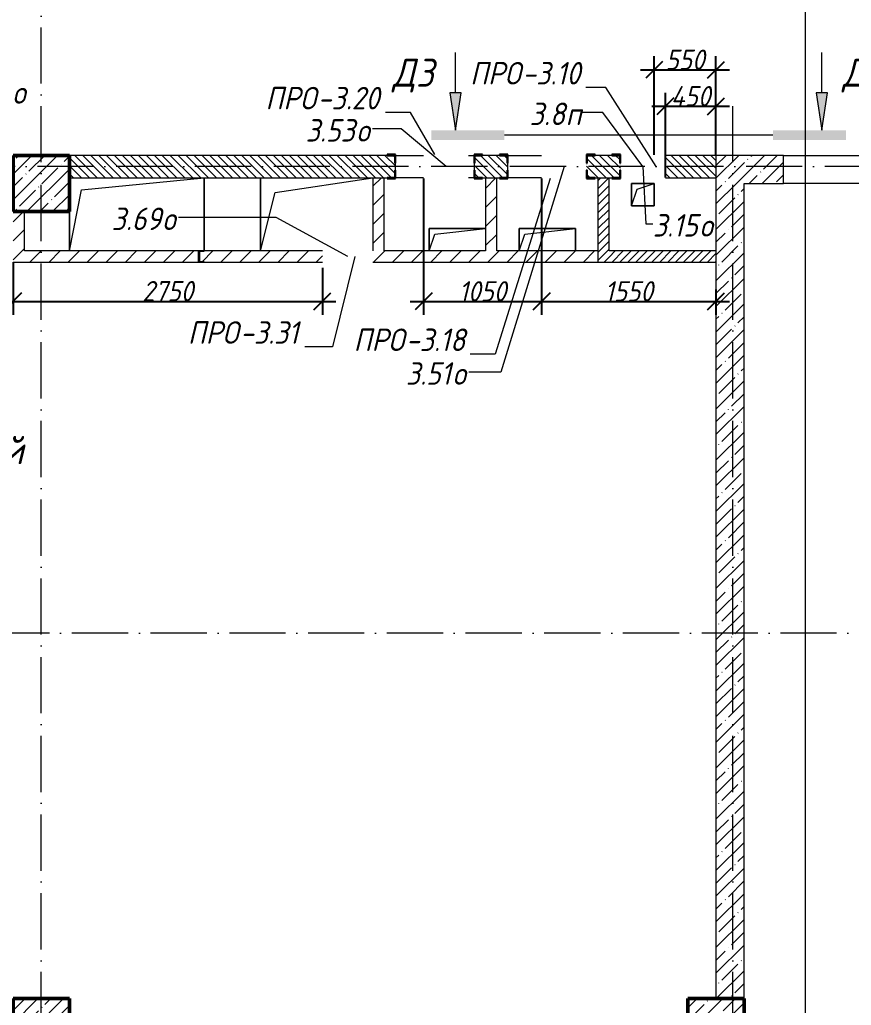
# Model space of a CAD drawing. Header units: millimetres. Extents: x -356862 to 418287, y 0 to 839748.
# Drawn here: x 219644 to 227039, y 310707 to 319474 of the extents above; entities that cross this region are included whole.
import ezdxf

# ---------------------------------------------------------------- set-up
doc = ezdxf.new("R2010")
doc.units = ezdxf.units.MM
doc.linetypes.add('200_ШТРИХ_ш1п0_6_', pattern=[160, 100, -60])
doc.linetypes.add('50_200_ШТРИХ_1Т_ш5_п1_п1_', pattern=[700, 500, -100, 0, -100])
for name, color, linetype, lineweight in [('A-____-____-DIMS', 7, 'Continuous', 9), ('A-____-NOTE-TEXT', 7, 'Continuous', 9), ('A-____-NOTE-TEXT-1', 7, 'Continuous', 5), ('A-FLOR-____-OTLN', 7, 'Continuous', 9), ('A-GENM-____-IDEN', 7, 'Continuous', 9), ('A-GENM-____-MCUT', 7, 'Continuous', 25), ('A-GENM-____-OTLN', 7, 'Continuous', 9), ('A-GENM-____-OTLN-1', 7, 'Continuous', 25), ('A-GLAZ-____-IDEN', 7, 'Continuous', 9), ('A-WALL-____-MCUT-1', 7, 'Continuous', 9), ('A-WALL-____-MCUT-3', 7, 'Continuous', 9), ('A-WALL-____-OTLN', 7, 'Continuous', 9), ('A-WALL-____-PATT-1', 7, 'Continuous', 9), ('A-WALL-FNSH-MCUT-1', 7, 'Continuous', 9), ('G-____-____-TEXT', 7, 'Continuous', 9), ('I-WALL-____-OTLN', 7, 'Continuous', 9), ('S-COLS-____-MCUT', 7, 'Continuous', 50), ('S-COLS-____-OTLN', 7, 'Continuous', 9), ('S-GRID-____-OTLN-1', 7, '50_200_ШТРИХ_1Т_ш5_п1_п1_', 9)]:
    doc.layers.add(name, color=color, linetype=linetype, lineweight=lineweight)
for name, color, linetype, lineweight, true_color in [('A-DETL-GENF-OTLN-4', 9, '200_ШТРИХ_ш1п0_6_', 9, 0x808080), ('A-DETL-GENF-OTLN-5', 7, 'Continuous', 5, 0xc0c0c0), ('G-____-____-SYMB-1', 9, 'Continuous', 9, 0x808080)]:
    doc.layers.add(name, color=color, linetype=linetype, lineweight=lineweight, true_color=true_color)
doc.styles.add('ISOCPEUR_I', font='isocpeui.ttf', dxfattribs={"width": 0.9, "height": 2.5})
doc.styles.add('ISOCPEUR_I_10', font='isocpeui.ttf', dxfattribs={"width": 0.9, "height": 180})
doc.styles.add('ISOCPEUR_I_9', font='isocpeui.ttf', dxfattribs={"width": 0.9, "height": 250})
doc.dimstyles.new('ISO-1_8_0_9К_СРЕДНИЙ_Кладочные_4', dxfattribs={"dimscale": 304.8, "dimtxt": 179.276612, "dimasz": 0.492126, "dimexe": 0.393701, "dimexo": 0, "dimgap": 0, "dimtad": 1, "dimdec": 3, "dimrnd": 0.001, "dimdsep": 46, "dimtxsty": 'ISOCPEUR_I_10', "dimblk1": 'OBLIQUE', "dimblk2": 'OBLIQUE', "dimsah": 1, "dimcen": 0.09, "dimdle": 0.393701, "dimazin": 0, "dimtfac": 1, "dimtdec": 4, "dimtix": 1, "dimtmove": 1, "dimatfit": 3, "dimfxl": 1, "dimtvp": 1, "dimtolj": 1, "dimtzin": 0, "dimarcsym": 2})
pattern_1 = [(45, (144685.44, 312186.37), (-84.85281, 84.85281), [])]
pattern_2 = [(45, (144685.44, 312186.367), (-35.35534, 35.35534), [])]
pattern_3 = [(45, (144685.44, 312186.37), (-114.04925, 114.04925), []), (45, (144799.49, 312186.37), (-114.04925, 114.04925), [201.612, -40.322, 3.353, -36.97])]

# ---------------------------------------------------------------- blocks, each defined once
blk = doc.blocks.new('BSC_Колонна _Прямоугольная - 500х500-V62-АР1_План отверстий 3 этажа в осях 1-64_А-ГГ')
at = {"layer": 'S-COLS-____-OTLN'}
h = blk.add_hatch(dxfattribs=at)
h.set_pattern_fill('FP_99', color=256, style=0, pattern_type=2)
h.set_pattern_definition([(45, (-75150, 1668.96), (-114.04925, 114.04925), []), (45, (-75035.95, 1668.96), (-114.04925, 114.04925), [201.613, -40.323, 3.353, -36.97])])
h.paths.add_polyline_path([(-250, -250), (250, -250), (250, 250), (-250, 250)], flags=0)
at = {"layer": 'S-COLS-____-MCUT'}
for p, q in [((250, 250), (-250, 250)), ((-250, 250), (-250, -250)), ((250, -250), (250, 250)), ((-250, -250), (250, -250))]:
    blk.add_line(p, q, dxfattribs=at)
blk = doc.blocks.new('BSC_Колонна _Прямоугольная - 500х500-V63-АР1_План отверстий 3 этажа в осях 1-64_А-ГГ')
at = {"layer": 'S-COLS-____-OTLN'}
h = blk.add_hatch(dxfattribs=at)
h.set_pattern_fill('FP_100', color=256, style=0, pattern_type=2)
h.set_pattern_definition([(45, (-75150, -5831.04), (-114.04925, 114.04925), []), (45, (-75035.95, -5831.04), (-114.04925, 114.04925), [201.613, -40.323, 3.353, -36.97])])
h.paths.add_polyline_path([(-250, -250), (250, -250), (250, 250), (-250, 250)], flags=0)
at = {"layer": 'S-COLS-____-MCUT'}
for p, q in [((250, 250), (-250, 250)), ((-250, 250), (-250, -250)), ((250, -250), (250, 250)), ((-250, -250), (250, -250))]:
    blk.add_line(p, q, dxfattribs=at)
blk = doc.blocks.new('BSC_Колонна _Прямоугольная - 500х500-V112-АР1_План отверстий 3 этажа в осях 1-64_А-ГГ')
at = {"layer": 'S-COLS-____-OTLN'}
h = blk.add_hatch(dxfattribs=at)
h.set_pattern_fill('FP_135', color=256, style=0, pattern_type=2)
h.set_pattern_definition([(45, (-81150, 1668.96), (-114.04925, 114.04925), []), (45, (-81035.95, 1668.96), (-114.04925, 114.04925), [201.613, -40.323, 3.353, -36.97])])
h.paths.add_polyline_path([(-250, -250), (250, -250), (250, 250), (-250, 250)], flags=0)
at = {"layer": 'S-COLS-____-MCUT'}
for p, q in [((250, 250), (-250, 250)), ((-250, 250), (-250, -250)), ((250, -250), (250, 250)), ((-250, -250), (250, -250))]:
    blk.add_line(p, q, dxfattribs=at)
blk = doc.blocks.new('Фахверк_СКБ_Уголок - 200_3960-28268576-АР1_План отверстий 3 этажа в осях 1-64_А-ГГ')
at = {"layer": 'A-GENM-____-MCUT'}
for p, q in [((200, 156), (125, 156)), ((125, 156), (125, 81)), ((131, 81), (131, 150)), ((131, 150), (200, 150)), ((200, 150), (200, 156)), ((125, 81), (131, 81)), ((131, 19), (125, 19)), ((125, 19), (125, -56)), ((131, -50), (131, 19)), ((125, -56), (200, -56)), ((200, -50), (131, -50)), ((200, -56), (200, -50))]:
    blk.add_line(p, q, dxfattribs=at)
blk = doc.blocks.new('Фахверк_СКБ_Уголок - 200_3960_зеркало-28268689-АР1_План отверстий 3 этажа в осях 1-64_А-ГГ')
at = {"layer": 'A-GENM-____-MCUT'}
for p, q in [((200, 156), (125, 156)), ((125, 156), (125, 81)), ((131, 81), (131, 150)), ((131, 150), (200, 150)), ((200, 150), (200, 156)), ((125, 81), (131, 81)), ((131, 19), (125, 19)), ((125, 19), (125, -56)), ((131, -50), (131, 19)), ((125, -56), (200, -56)), ((200, -50), (131, -50)), ((200, -56), (200, -50))]:
    blk.add_line(p, q, dxfattribs=at)
blk = doc.blocks.new('154_Стойка_СКБ_Уголок - СМ-2180_200-28268025-АР1_План отверстий 3 этажа в осях 1-64_А-ГГ')
at = {"layer": 'A-GENM-____-MCUT'}
for p, q in [((125, 156), (125, 81)), ((200, 156), (125, 156)), ((131, 81), (131, 150)), ((131, 150), (200, 150)), ((200, 150), (200, 156)), ((125, 81), (131, 81)), ((131, 19), (125, 19)), ((125, 19), (125, -56)), ((131, -50), (131, 19)), ((125, -56), (200, -56)), ((200, -50), (131, -50)), ((200, -56), (200, -50))]:
    blk.add_line(p, q, dxfattribs=at)
blk = doc.blocks.new('154_Фахверк_СКБ_Швеллер - Тип_100_3960-28494444-АР1_План отверстий 3 этажа в осях 1-64_А-ГГ')
at = {"layer": 'A-GENM-____-MCUT'}
for p, q in [((125, 50), (175, 50)), ((125, -50), (125, 50)), ((128, 47), (128, -47)), ((175, 47), (128, 47)), ((175, 50), (175, 47)), ((175, -50), (125, -50)), ((128, -47), (175, -47)), ((175, -47), (175, -50))]:
    blk.add_line(p, q, dxfattribs=at)
blk = doc.blocks.new('AR_Отверстие прямоугольное _в плите_ - AR_Отверстие прямоугольное _в плите_-30229432-АР1_План отверстий 3 этажа в осях 1-64_А-ГГ')
at = {"layer": 'A-GENM-____-OTLN'}
for p, q in [((250, 100), (-250, 100)), ((-250, 100), (-250, -100)), ((-200, 50), (250, 100)), ((-250, -100), (-200, 50))]:
    blk.add_line(p, q, dxfattribs=at)
blk = doc.blocks.new('AR_Отверстие прямоугольное _в плите_ - AR_Отверстие прямоугольное _в плите_-V167-АР1_План отверстий 3 этажа в осях 1-64_А-ГГ')
at = {"layer": 'A-GENM-____-OTLN'}
for p, q in [((250, 100), (-250, 100)), ((-250, 100), (-250, -100)), ((-200, 50), (250, 100)), ((250, -100), (250, 100)), ((-250, -100), (-200, 50))]:
    blk.add_line(p, q, dxfattribs=at)
blk = doc.blocks.new('AR_Отверстие прямоугольное _в плите_ - AR_Отверстие прямоугольное _в плите_-30458127-АР1_План отверстий 3 этажа в осях 1-64_А-ГГ')
at = {"layer": 'A-GENM-____-OTLN'}
for p, q in [((100, 100), (-100, 100)), ((-100, 100), (-100, -100)), ((-50, 50), (100, 100)), ((100, -100), (100, 100)), ((-100, -100), (-50, 50)), ((-100, -100), (100, -100))]:
    blk.add_line(p, q, dxfattribs=at)
blk = doc.blocks.new('AR_Отверстие прямоугольное _в плите_ - AR_Отверстие прямоугольное _в плите_-30552521-АР1_План отверстий 3 этажа в осях 1-64_А-ГГ')
at = {"layer": 'A-GENM-____-OTLN'}
for p, q in [((-491.7, 216.7), (600, 325)), ((600, -325), (600, 325)), ((-600, -325), (-491.7, 216.7)), ((-600, 25), (-600, -325))]:
    blk.add_line(p, q, dxfattribs=at)
blk = doc.blocks.new('AR_Отверстие прямоугольное _в плите_ - AR_Отверстие прямоугольное _в плите_-30552580-АР1_План отверстий 3 этажа в осях 1-64_А-ГГ')
at = {"layer": 'A-GENM-____-OTLN'}
for p, q in [((-500, 325), (-500, -325)), ((-370, 195), (500, 325)), ((-500, -325), (-370, 195))]:
    blk.add_line(p, q, dxfattribs=at)
blk = doc.blocks.new('DET_L_Имитация разреза_ISO2-5 - Низ-29858563-АР1_План отверстий 3 этажа в осях 1-64_А-ГГ')
at = {"layer": 'A-DETL-GENF-OTLN-5'}
blk.add_line((143.1, 0), (2531.9, 0), dxfattribs=at)
blk = doc.blocks.new('_Oblique')
at = {"color": 0, "linetype": 'ByBlock', "lineweight": -2}
blk.add_line((-0.5, -0.5), (0.5, 0.5), dxfattribs=at)
blk = doc.blocks.new('*D10111')
at = {"layer": 'A-____-____-DIMS', "color": 0, "lineweight": -2, "transparency": 16777216}
for p, q in [((225385.4, 318069.9), (225385.4, 318823.5)), ((225835.4, 318267.4), (225835.4, 318823.5)), ((225265.4, 318703.5), (225955.4, 318703.5))]:
    blk.add_line(p, q, dxfattribs=at)
at = {"layer": 'Defpoints', "color": 0, "transparency": 16777216}
for p in [(225835.4, 318703.5), (225835.4, 318267.4), (225385.4, 318069.9)]:
    blk.add_point(p, dxfattribs=at)
at = {"layer": 'A-____-____-DIMS', "color": 0, "lineweight": -2, "transparency": 16777216, "xscale": 150, "yscale": 150, "zscale": 150, "rotation": 180}
blk.add_blockref('_Oblique', (225385.4, 318703.5), dxfattribs=at)
at = {"layer": 'A-____-____-DIMS', "color": 0, "lineweight": -2, "transparency": 16777216, "xscale": 150, "yscale": 150, "zscale": 150}
blk.add_blockref('_Oblique', (225835.4, 318703.5), dxfattribs=at)
at = {"layer": 'A-____-____-DIMS', "color": 0, "transparency": 16777216, "insert": (225610.4, 318793.5), "char_height": 180, "width": 426.127, "attachment_point": 5, "style": 'ISOCPEUR_I_10'}
blk.add_mtext('\\A1;450', dxfattribs=at)
blk = doc.blocks.new('*D10123')
at = {"layer": 'A-____-____-DIMS', "color": 0, "lineweight": -2, "transparency": 16777216}
for p, q in [((225285.4, 318271.4), (225285.4, 319148.1)), ((225835.4, 318267.4), (225835.4, 319148.1)), ((225165.4, 319028.1), (225955.4, 319028.1))]:
    blk.add_line(p, q, dxfattribs=at)
at = {"layer": 'Defpoints', "color": 0, "transparency": 16777216}
for p in [(225835.4, 319028.1), (225285.4, 318271.4), (225835.4, 318267.4)]:
    blk.add_point(p, dxfattribs=at)
at = {"layer": 'A-____-____-DIMS', "color": 0, "lineweight": -2, "transparency": 16777216, "xscale": 150, "yscale": 150, "zscale": 150, "rotation": 180}
blk.add_blockref('_Oblique', (225285.4, 319028.1), dxfattribs=at)
at = {"layer": 'A-____-____-DIMS', "color": 0, "lineweight": -2, "transparency": 16777216, "xscale": 150, "yscale": 150, "zscale": 150}
blk.add_blockref('_Oblique', (225835.4, 319028.1), dxfattribs=at)
at = {"layer": 'A-____-____-DIMS', "color": 0, "transparency": 16777216, "insert": (225560.4, 319118.1), "char_height": 180, "width": 409.578, "attachment_point": 5, "style": 'ISOCPEUR_I_10'}
blk.add_mtext('\\A1;550', dxfattribs=at)
blk = doc.blocks.new('*D10015')
at = {"layer": 'A-____-____-DIMS', "color": 0, "lineweight": -2, "transparency": 16777216}
for p, q in [((223235.4, 318061.4), (223235.4, 316848.2)), ((224285.4, 318061.4), (224285.4, 316848.2)), ((223115.4, 316968.2), (224405.4, 316968.2))]:
    blk.add_line(p, q, dxfattribs=at)
at = {"layer": 'Defpoints', "color": 0, "transparency": 16777216}
for p in [(223235.4, 318061.4), (224285.4, 318061.4), (224285.4, 316968.2)]:
    blk.add_point(p, dxfattribs=at)
at = {"layer": 'A-____-____-DIMS', "color": 0, "lineweight": -2, "transparency": 16777216, "xscale": 150, "yscale": 150, "zscale": 150, "rotation": 180}
blk.add_blockref('_Oblique', (223235.4, 316968.2), dxfattribs=at)
at = {"layer": 'A-____-____-DIMS', "color": 0, "lineweight": -2, "transparency": 16777216, "xscale": 150, "yscale": 150, "zscale": 150}
blk.add_blockref('_Oblique', (224285.4, 316968.2), dxfattribs=at)
at = {"layer": 'A-____-____-DIMS', "color": 0, "transparency": 16777216, "insert": (223760.4, 317058.2), "char_height": 180, "width": 504.733, "attachment_point": 5, "style": 'ISOCPEUR_I_10'}
blk.add_mtext('\\A1;1050', dxfattribs=at)
blk = doc.blocks.new('*D10016')
at = {"layer": 'A-____-____-DIMS', "color": 0, "lineweight": -2, "transparency": 16777216}
for p, q in [((224285.4, 318061.4), (224285.4, 316848.2)), ((225835.4, 317074.3), (225835.4, 316848.2)), ((224165.4, 316968.2), (225955.4, 316968.2))]:
    blk.add_line(p, q, dxfattribs=at)
at = {"layer": 'Defpoints', "color": 0, "transparency": 16777216}
for p in [(224285.4, 318061.4), (225835.4, 317074.3), (225835.4, 316968.2)]:
    blk.add_point(p, dxfattribs=at)
at = {"layer": 'A-____-____-DIMS', "color": 0, "lineweight": -2, "transparency": 16777216, "xscale": 150, "yscale": 150, "zscale": 150, "rotation": 180}
blk.add_blockref('_Oblique', (224285.4, 316968.2), dxfattribs=at)
at = {"layer": 'A-____-____-DIMS', "color": 0, "lineweight": -2, "transparency": 16777216, "xscale": 150, "yscale": 150, "zscale": 150}
blk.add_blockref('_Oblique', (225835.4, 316968.2), dxfattribs=at)
at = {"layer": 'A-____-____-DIMS', "color": 0, "transparency": 16777216, "insert": (225060.4, 317058.2), "char_height": 180, "width": 504.733, "attachment_point": 5, "style": 'ISOCPEUR_I_10'}
blk.add_mtext('\\A1;1550', dxfattribs=at)
blk = doc.blocks.new('*D9986')
at = {"layer": 'A-____-____-DIMS', "color": 0, "lineweight": -2, "transparency": 16777216}
for p, q in [((219585.4, 317317.4), (219585.4, 316848.2)), ((222335.4, 317267.4), (222335.4, 316848.2)), ((219465.4, 316968.2), (222455.4, 316968.2))]:
    blk.add_line(p, q, dxfattribs=at)
at = {"layer": 'Defpoints', "color": 0, "transparency": 16777216}
for p in [(219585.4, 317317.4), (222335.4, 317267.4), (222335.4, 316968.2)]:
    blk.add_point(p, dxfattribs=at)
at = {"layer": 'A-____-____-DIMS', "color": 0, "lineweight": -2, "transparency": 16777216, "xscale": 150, "yscale": 150, "zscale": 150, "rotation": 180}
blk.add_blockref('_Oblique', (219585.4, 316968.2), dxfattribs=at)
at = {"layer": 'A-____-____-DIMS', "color": 0, "lineweight": -2, "transparency": 16777216, "xscale": 150, "yscale": 150, "zscale": 150}
blk.add_blockref('_Oblique', (222335.4, 316968.2), dxfattribs=at)
at = {"layer": 'A-____-____-DIMS', "color": 0, "transparency": 16777216, "insert": (220960.4, 317059.4), "char_height": 180, "width": 546.104, "attachment_point": 5, "style": 'ISOCPEUR_I_10'}
blk.add_mtext('\\A1;2750', dxfattribs=at)

msp = doc.modelspace()

# ---------------------------------------------------------------- hatches: boundary and pattern name
at = {"layer": 'A-____-NOTE-TEXT-1'}
for points in [[(223519.3793, 318490.7776), (223569.3793, 318824.419), (223469.3793, 318824.419)], [(226776.4959, 318490.7776), (226826.4959, 318824.419), (226726.4959, 318824.419)], [(223469.3793, 318404.041), (223953.5313, 318404.041), (223953.5313, 318490.7776), (223303.5313, 318490.7776), (223303.5313, 318404.041)], [(226726.4959, 318404.041), (226992.344, 318404.041), (226992.344, 318490.7776), (226342.344, 318490.7776), (226342.344, 318404.041)]]:
    msp.add_hatch(color=256, dxfattribs=at).paths.add_polyline_path(points, flags=0)
at = {"layer": 'A-WALL-____-PATT-1'}
h = msp.add_hatch(dxfattribs=at)
h.set_pattern_fill('FP_6', color=256, style=0, pattern_type=2)
h.set_pattern_definition([(135, (144685.44, 312186.367), (-35.35534, -35.35534), [])])
h.paths.add_polyline_path([(224760.4376, 318067.4093), (224979.4376, 318067.4093), (224979.4376, 318136.4093), (224985.4376, 318136.4093), (224985.4376, 318198.4093), (224979.4376, 318198.4093), (224979.4376, 318267.4093), (224691.4376, 318267.4093), (224691.4376, 318198.4093), (224685.4376, 318198.4093), (224685.4376, 318136.4093), (224691.4376, 318136.4093), (224691.4376, 318067.4093)], flags=0)
h.paths.add_polyline_path([(225385.4376, 318067.4093), (225835.4376, 318067.4093), (225835.4376, 318267.4093), (225385.4376, 318267.4093), (225385.4376, 318080.6029)], flags=0)
h.paths.add_polyline_path([(222910.4376, 318067.4093), (222979.4376, 318067.4093), (222979.4376, 318136.4093), (222985.4376, 318136.4093), (222985.4376, 318198.4093), (222979.4376, 318198.4093), (222979.4376, 318267.4093), (220085.4376, 318267.4093), (220085.4376, 318067.4093), (222440.1894, 318067.4093)], flags=0)
h.paths.add_polyline_path([(223760.4376, 318067.4093), (223979.4376, 318067.4093), (223979.4376, 318136.4093), (223985.4376, 318136.4093), (223985.4376, 318198.4093), (223979.4376, 318198.4093), (223979.4376, 318267.4093), (223691.4376, 318267.4093), (223691.4376, 318198.4093), (223685.4376, 318198.4093), (223685.4376, 318136.4093), (223691.4376, 318136.4093), (223691.4376, 318067.4093)], flags=0)
h = msp.add_hatch(dxfattribs=at)
h.set_pattern_fill('FP_38', color=256, style=0, pattern_type=2)
h.set_pattern_definition(pattern_3)
h.paths.add_polyline_path([(228485.4376, 318017.4093), (228485.4376, 318267.4093), (228035.4376, 318267.4093), (228035.4376, 318017.4093), (228235.4376, 318017.4093)], flags=0)
h.paths.add_polyline_path([(226085.4376, 318017.4093), (226435.4376, 318017.4093), (226435.4376, 318267.4093), (225835.4376, 318267.4093), (225835.4376, 318017.4093), (225975.1179, 318017.4093)], flags=0)
h = msp.add_hatch(dxfattribs=at)
h.set_pattern_fill('FP_4', color=256, style=0, pattern_type=2)
h.set_pattern_definition(pattern_1)
h.paths.add_polyline_path([(222785.4376, 317417.4093), (222885.4376, 317417.4093), (222885.4376, 318067.4093), (222785.4376, 318067.4093)], flags=0)
h = msp.add_hatch(dxfattribs=at)
h.set_pattern_fill('FP_4', color=256, style=0, pattern_type=2)
h.set_pattern_definition(pattern_1)
h.paths.add_polyline_path([(223885.4376, 317417.4093), (223885.4376, 318067.4093), (223785.4376, 318067.4093), (223785.4376, 317417.4093)], flags=0)
h = msp.add_hatch(dxfattribs=at)
h.set_pattern_fill('FP_5', color=256, style=0, pattern_type=2)
h.set_pattern_definition(pattern_2)
h.paths.add_polyline_path([(224885.4376, 317317.4093), (224885.4376, 318067.4093), (224785.4376, 318067.4093), (224785.4376, 317317.4093)], flags=0)
h = msp.add_hatch(dxfattribs=at)
h.set_pattern_fill('FP_38', color=256, style=0, pattern_type=2)
h.set_pattern_definition(pattern_3)
h.paths.add_polyline_path([(226085.4376, 310767.4093), (226085.4376, 318017.4093), (225835.4376, 318017.4093), (225835.4376, 310767.4093), (225975.1179, 310767.4093)], flags=0)
h = msp.add_hatch(dxfattribs=at)
h.set_pattern_fill('FP_4', color=256, style=0, pattern_type=2)
h.set_pattern_definition(pattern_1)
h.paths.add_polyline_path([(219685.4376, 317417.4093), (219685.4376, 317767.4093), (219585.4376, 317767.4093), (219585.4376, 317417.4093)], flags=0)
h = msp.add_hatch(dxfattribs=at)
h.set_pattern_fill('FP_4', color=256, style=0, pattern_type=2)
h.set_pattern_definition(pattern_1)
h.paths.add_polyline_path([(224785.4376, 317317.4093), (224785.4376, 317417.4093), (222785.4376, 317417.4093), (222785.4376, 317317.4093), (224207.6536, 317317.4093)], flags=0)
h.paths.add_polyline_path([(222335.4376, 317317.4093), (222335.4376, 317417.4093), (221285.4376, 317417.4093), (221285.4376, 317414.4093), (221238.4376, 317414.4093), (221238.4376, 317320.4093), (221285.4376, 317320.4093), (221285.4376, 317317.4093)], flags=0)
h.paths.add_polyline_path([(221235.4376, 317317.4093), (221235.4376, 317417.4093), (219585.4376, 317417.4093), (219585.4376, 317317.4093)], flags=0)
h = msp.add_hatch(dxfattribs=at)
h.set_pattern_fill('FP_5', color=256, style=0, pattern_type=2)
h.set_pattern_definition(pattern_2)
h.paths.add_polyline_path([(225835.4376, 317317.4093), (225835.4376, 317417.4093), (224885.4376, 317417.4093), (224885.4376, 317317.4093)], flags=0)

# ---------------------------------------------------------------- linework, layer by layer
at = {"layer": 'A-____-NOTE-TEXT'}
for p, q in [((223519.3793, 318824.419), (223519.3793, 319180.669)), ((226776.4959, 318824.419), (226776.4959, 319180.669)), ((223569.3793, 318824.419), (223469.3793, 318824.419)), ((223469.3793, 318824.419), (223519.3793, 318490.7776)), ((223519.3793, 318490.7776), (223569.3793, 318824.419)), ((226726.4959, 318824.419), (226776.4959, 318490.7776)), ((226826.4959, 318824.419), (226726.4959, 318824.419)), ((226776.4959, 318490.7776), (226826.4959, 318824.419))]:
    msp.add_line(p, q, dxfattribs=at)
at = {"layer": 'A-FLOR-____-OTLN'}
for p, q in [((221285.4376, 318067.4093), (221285.4376, 317417.4093)), ((221785.4376, 317417.4093), (221785.4376, 318067.4093)), ((225085.4376, 318017.4093), (225285.4376, 318017.4093)), ((225085.4376, 317817.4093), (225085.4376, 318017.4093)), ((225285.4376, 318017.4093), (225285.4376, 317817.4093)), ((225285.4376, 317817.4093), (225085.4376, 317817.4093)), ((220085.4376, 317417.4093), (220085.4376, 317767.4093)), ((223285.4376, 317617.4093), (223785.4376, 317617.4093)), ((223285.4376, 317417.4093), (223285.4376, 317617.4093)), ((224085.4376, 317617.4093), (224585.4376, 317617.4093)), ((224085.4376, 317417.4093), (224085.4376, 317617.4093)), ((224585.4376, 317617.4093), (224585.4376, 317417.4093))]:
    msp.add_line(p, q, dxfattribs=at)
at = {"layer": 'A-GENM-____-IDEN'}
for p, q in [((224855.7489, 318870.4093), (224679.1856, 318870.4093)), ((225304.0083, 318167.4093), (224855.7489, 318870.4093)), ((223120.1481, 318648.9093), (222895.3134, 318648.9093)), ((223335.4376, 318273.4093), (223120.1481, 318648.9093)), ((224360.4376, 318061.4093), (223873.3143, 316499.6338)), ((222623.3352, 317367.4093), (222426.0051, 316564.1706)), ((222426.0051, 316564.1706), (222180.8236, 316564.1706)), ((223873.3143, 316499.6338), (223649.3803, 316499.6338))]:
    msp.add_line(p, q, dxfattribs=at)
at = {"layer": 'A-GLAZ-____-IDEN'}
for p, q in [((224830.7489, 318648.9093), (224642.487, 318648.9093)), ((225185.4376, 318167.4093), (224830.7489, 318648.9093)), ((223035.9143, 318501.9675), (222782.0234, 318501.9675)), ((223435.4376, 318167.4093), (223035.9143, 318501.9675)), ((224485.4376, 318167.4093), (223923.1328, 316339.3363)), ((225185.4376, 318167.4093), (225211.0822, 317657.1054)), ((221924.8194, 317715.0539), (221056.1553, 317715.0539)), ((222560.4376, 317367.4093), (221924.8194, 317715.0539)), ((225211.0822, 317657.1054), (225273.7766, 317657.1054)), ((223923.1328, 316339.3363), (223637.2252, 316339.3363))]:
    msp.add_line(p, q, dxfattribs=at)
at = {"layer": 'A-WALL-____-MCUT-1'}
for p, q in [((225835.4376, 318267.4093), (225835.4376, 310767.4093)), ((226435.4376, 318267.4093), (225835.4376, 318267.4093)), ((226435.4376, 318017.4093), (226435.4376, 318267.4093)), ((226085.4376, 310767.4093), (226085.4376, 318017.4093)), ((226085.4376, 318017.4093), (226435.4376, 318017.4093))]:
    msp.add_line(p, q, dxfattribs=at)
at = {"layer": 'A-WALL-____-MCUT-3'}
for p, q in [((222910.4376, 318267.4093), (220085.4376, 318267.4093)), ((223910.4376, 318267.4093), (223760.4376, 318267.4093)), ((224910.4376, 318267.4093), (224760.4376, 318267.4093)), ((225835.4376, 318267.4093), (225385.4376, 318267.4093)), ((222985.4376, 318136.4093), (222985.4376, 318198.4093)), ((223685.4376, 318198.4093), (223685.4376, 318136.4093)), ((223985.4376, 318136.4093), (223985.4376, 318198.4093)), ((220085.4376, 318067.4093), (222910.4376, 318067.4093)), ((223760.4376, 318067.4093), (223910.4376, 318067.4093)), ((224760.4376, 318067.4093), (224910.4376, 318067.4093)), ((225385.4376, 318067.4093), (225835.4376, 318067.4093))]:
    msp.add_line(p, q, dxfattribs=at)
at = {"layer": 'A-WALL-____-OTLN'}
for p, q in [((226435.4376, 318267.4093), (228035.4376, 318267.4093)), ((228035.4376, 318017.4093), (226435.4376, 318017.4093))]:
    msp.add_line(p, q, dxfattribs=at)
at = {"layer": 'A-WALL-FNSH-MCUT-1'}
for p, q in [((222785.4376, 318067.4093), (222785.4376, 317417.4093)), ((222885.4376, 317417.4093), (222885.4376, 318067.4093)), ((223785.4376, 318067.4093), (223785.4376, 317417.4093)), ((223885.4376, 317417.4093), (223885.4376, 318067.4093)), ((224785.4376, 318067.4093), (224785.4376, 317317.4093)), ((224885.4376, 317417.4093), (224885.4376, 318067.4093)), ((219685.4376, 317417.4093), (219685.4376, 317767.4093)), ((221235.4376, 317417.4093), (219685.4376, 317417.4093)), ((222335.4376, 317417.4093), (221285.4376, 317417.4093)), ((223785.4376, 317417.4093), (222885.4376, 317417.4093)), ((224785.4376, 317417.4093), (223885.4376, 317417.4093)), ((225835.4376, 317417.4093), (224885.4376, 317417.4093)), ((219585.4376, 317317.4093), (221235.4376, 317317.4093)), ((221285.4376, 317317.4093), (222335.4376, 317317.4093)), ((222785.4376, 317317.4093), (225835.4376, 317317.4093))]:
    msp.add_line(p, q, dxfattribs=at)
at = {"layer": 'G-____-____-SYMB-1'}
msp.add_line((226628.4354, 357592.6935), (226628.4354, 307397.9095), dxfattribs=at)
at = {"layer": 'I-WALL-____-OTLN'}
for p, q in [((222985.4376, 318267.4093), (223235.4376, 318267.4093)), ((223635.4376, 318267.4093), (223685.4376, 318267.4093)), ((223985.4376, 318267.4093), (224285.4376, 318267.4093)), ((223235.4376, 318067.4093), (222985.4376, 318067.4093)), ((223685.4376, 318067.4093), (223635.4376, 318067.4093)), ((224285.4376, 318067.4093), (223985.4376, 318067.4093))]:
    msp.add_line(p, q, dxfattribs=at)
at = {"layer": 'S-GRID-____-OTLN-1'}
for p, q in [((219835.4376, 307703.761), (219835.4376, 322336.9067)), ((225985.4376, 307703.761), (225985.4376, 318721.3833)), ((235004.2249, 318167.4093), (140016.6674, 318167.4093)), ((248611.9079, 314017.4093), (140016.6674, 314017.4093))]:
    msp.add_line(p, q, dxfattribs=at)

# ---------------------------------------------------------------- block references
at = {"layer": 'A-DETL-GENF-OTLN-4', "rotation": 180}
msp.add_blockref('DET_L_Имитация разреза_ISO2-5 - Низ-29858563-АР1_План отверстий 3 этажа в осях 1-64_А-ГГ', (226485.4376, 318447.4093), dxfattribs=at)
at = {"layer": 'A-GENM-____-OTLN'}
for name, p in [('AR_Отверстие прямоугольное _в плите_ - AR_Отверстие прямоугольное _в плите_-30552521-АР1_План отверстий 3 этажа в осях 1-64_А-ГГ', (220685.4376, 317742.4093)), ('AR_Отверстие прямоугольное _в плите_ - AR_Отверстие прямоугольное _в плите_-30552580-АР1_План отверстий 3 этажа в осях 1-64_А-ГГ', (222285.4376, 317742.4093)), ('AR_Отверстие прямоугольное _в плите_ - AR_Отверстие прямоугольное _в плите_-30458127-АР1_План отверстий 3 этажа в осях 1-64_А-ГГ', (225185.4376, 317917.4093)), ('AR_Отверстие прямоугольное _в плите_ - AR_Отверстие прямоугольное _в плите_-30229432-АР1_План отверстий 3 этажа в осях 1-64_А-ГГ', (223535.4376, 317517.4093)), ('AR_Отверстие прямоугольное _в плите_ - AR_Отверстие прямоугольное _в плите_-V167-АР1_План отверстий 3 этажа в осях 1-64_А-ГГ', (224335.4376, 317517.4093))]:
    msp.add_blockref(name, p, dxfattribs=at)
at = {"layer": 'A-GENM-____-OTLN-1', "rotation": 180}
for name, p in [('154_Стойка_СКБ_Уголок - СМ-2180_200-28268025-АР1_План отверстий 3 этажа в осях 1-64_А-ГГ', (223110.4376, 318217.4093)), ('Фахверк_СКБ_Уголок - 200_3960-28268576-АР1_План отверстий 3 этажа в осях 1-64_А-ГГ', (224110.4376, 318217.4093)), ('Фахверк_СКБ_Уголок - 200_3960_зеркало-28268689-АР1_План отверстий 3 этажа в осях 1-64_А-ГГ', (225110.4376, 318217.4093))]:
    msp.add_blockref(name, p, dxfattribs=at)
at = {"layer": 'A-GENM-____-OTLN-1'}
for name, p in [('Фахверк_СКБ_Уголок - 200_3960_зеркало-28268689-АР1_План отверстий 3 этажа в осях 1-64_А-ГГ', (223560.4376, 318117.4093)), ('Фахверк_СКБ_Уголок - 200_3960-28268576-АР1_План отверстий 3 этажа в осях 1-64_А-ГГ', (224560.4376, 318117.4093)), ('154_Фахверк_СКБ_Швеллер - Тип_100_3960-28494444-АР1_План отверстий 3 этажа в осях 1-64_А-ГГ', (221110.4376, 317367.4093))]:
    msp.add_blockref(name, p, dxfattribs=at)
at = {"layer": 'S-COLS-____-OTLN'}
for name, p in [('BSC_Колонна _Прямоугольная - 500х500-V63-АР1_План отверстий 3 этажа в осях 1-64_А-ГГ', (219835.4376, 318017.4093)), ('BSC_Колонна _Прямоугольная - 500х500-V62-АР1_План отверстий 3 этажа в осях 1-64_А-ГГ', (219835.4376, 310517.4093)), ('BSC_Колонна _Прямоугольная - 500х500-V112-АР1_План отверстий 3 этажа в осях 1-64_А-ГГ', (225835.4376, 310517.4093))]:
    msp.add_blockref(name, p, dxfattribs=at)

# ---------------------------------------------------------------- texts
at = {"layer": 'A-____-NOTE-TEXT', "char_height": 250, "attachment_point": 1, "style": 'ISOCPEUR_I'}
for s, insert, width in [('\\fISOCPEUR|b0|i1|c204|p34|;\\W.9;Д', (222959.3709, 319127.207), 252.531562), ('\\fISOCPEUR|b0|i1|c204|p34|;\\W.9;3', (223167.7303, 319127.207), 202.02525), ('\\fISOCPEUR|b0|i1|c204|p34|;\\W.9;Д', (226961.2043, 319127.207), 252.531562)]:
    msp.add_mtext(s, dxfattribs=dict(at, insert=insert, width=width))
at = {"layer": 'A-GENM-____-IDEN', "char_height": 200, "attachment_point": 1, "style": 'ISOCPEUR_I_9'}
for s, insert, width in [('ПРО', (223649.3803, 319097.5255), 562.784625), ('-3.10', (224113.7241, 319097.5255), 663.79725), ('ПРО', (221829.5049, 318876.0255), 562.784625), ('-3.20', (222293.8487, 318876.0255), 707.088375), ('ПРО', (221139.113, 316791.2868), 562.784625), ('-3.31', (221603.4568, 316791.2868), 663.79725), ('ПРО', (222613.6224, 316726.75), 562.784625), ('-3.18', (223077.9662, 316726.75), 663.79725)]:
    msp.add_mtext(s, dxfattribs=dict(at, insert=insert, width=width))
at = {"layer": 'A-GLAZ-____-IDEN', "char_height": 200, "attachment_point": 1, "style": 'ISOCPEUR_I_9'}
for s, insert, width in [('\\fISOCPEUR|b0|i1|c204|p34|;\\W.9;о', (219579.2967, 318926.2371), 158.734125), ('3.8', (224178.4376, 318736.5239), 389.620125), ('\\fISOCPEUR|b0|i1|c204|p34|;\\W.9;п', (224499.9064, 318736.5239), 158.734125), ('3.53', (222186.5688, 318589.5821), 548.35425), ('\\fISOCPEUR|b0|i1|c204|p34|;\\W.9;о', (222639.0063, 318589.5821), 158.734125), ('3.69', (220460.7007, 317802.6684), 548.35425), ('\\fISOCPEUR|b0|i1|c204|p34|;\\W.9;о', (220913.1382, 317802.6684), 158.734125), ('3.15', (225273.7766, 317744.72), 505.063125), ('\\fISOCPEUR|b0|i1|c204|p34|;\\W.9;о', (225690.4953, 317744.72), 158.734125), ('3.51', (223077.7736, 316426.9509), 505.063125), ('\\fISOCPEUR|b0|i1|c204|p34|;\\W.9;о', (223494.4924, 316426.9509), 158.734125)]:
    msp.add_mtext(s, dxfattribs=dict(at, insert=insert, width=width))
at = {"layer": 'G-____-____-TEXT', "insert": (217501.7749, 315770.2443), "char_height": 250, "width": 2763.416813, "attachment_point": 1, "style": 'ISOCPEUR_I'}
msp.add_mtext('Температурный', dxfattribs=at)

# ---------------------------------------------------------------- dimensions: what is measured, and where the dimension line sits
at = {"layer": 'A-____-____-DIMS'}
for base, p1, p2, override, picture, middle in [((225835.4376, 319028.0782), (225285.4376, 318271.4093), (225835.4376, 318267.4093), {"dimpost": '<>', "dimfxl": 550.014545}, '*D10123', (225560.4376, 319118.0782)), ((225835.4376, 318703.5041), (225385.4376, 318069.9482), (225835.4376, 318267.4093), {"dimpost": '<>', "dimfxl": 491.417232}, '*D10111', (225610.4376, 318793.5041)), ((224285.4376, 316968.2373), (223235.4376, 318061.4093), (224285.4376, 318061.4093), {"dimpost": '<>', "dimfxl": 1050}, '*D10015', (223760.4376, 317058.2373)), ((225835.4376, 316968.2373), (224285.4376, 318061.4093), (225835.4376, 317074.3034), {"dimpost": '<>', "dimfxl": 1837.628419}, '*D10016', (225060.4376, 317058.2373)), ((222335.4376, 316968.2373), (219585.4376, 317317.4093), (222335.4376, 317267.4093), {"dimpost": '<>', "dimfxl": 2750.454508}, '*D9986', (220960.4376, 317059.3964))]:
    dim = msp.add_linear_dim(base=base, p1=p1, p2=p2, dimstyle='ISO-1_8_0_9К_СРЕДНИЙ_Кладочные_4', override=override, dxfattribs=at)
    dim.commit()
    dim.dimension.update_dxf_attribs({"geometry": picture, "text_midpoint": middle})

doc.saveas('drawing.dxf')
